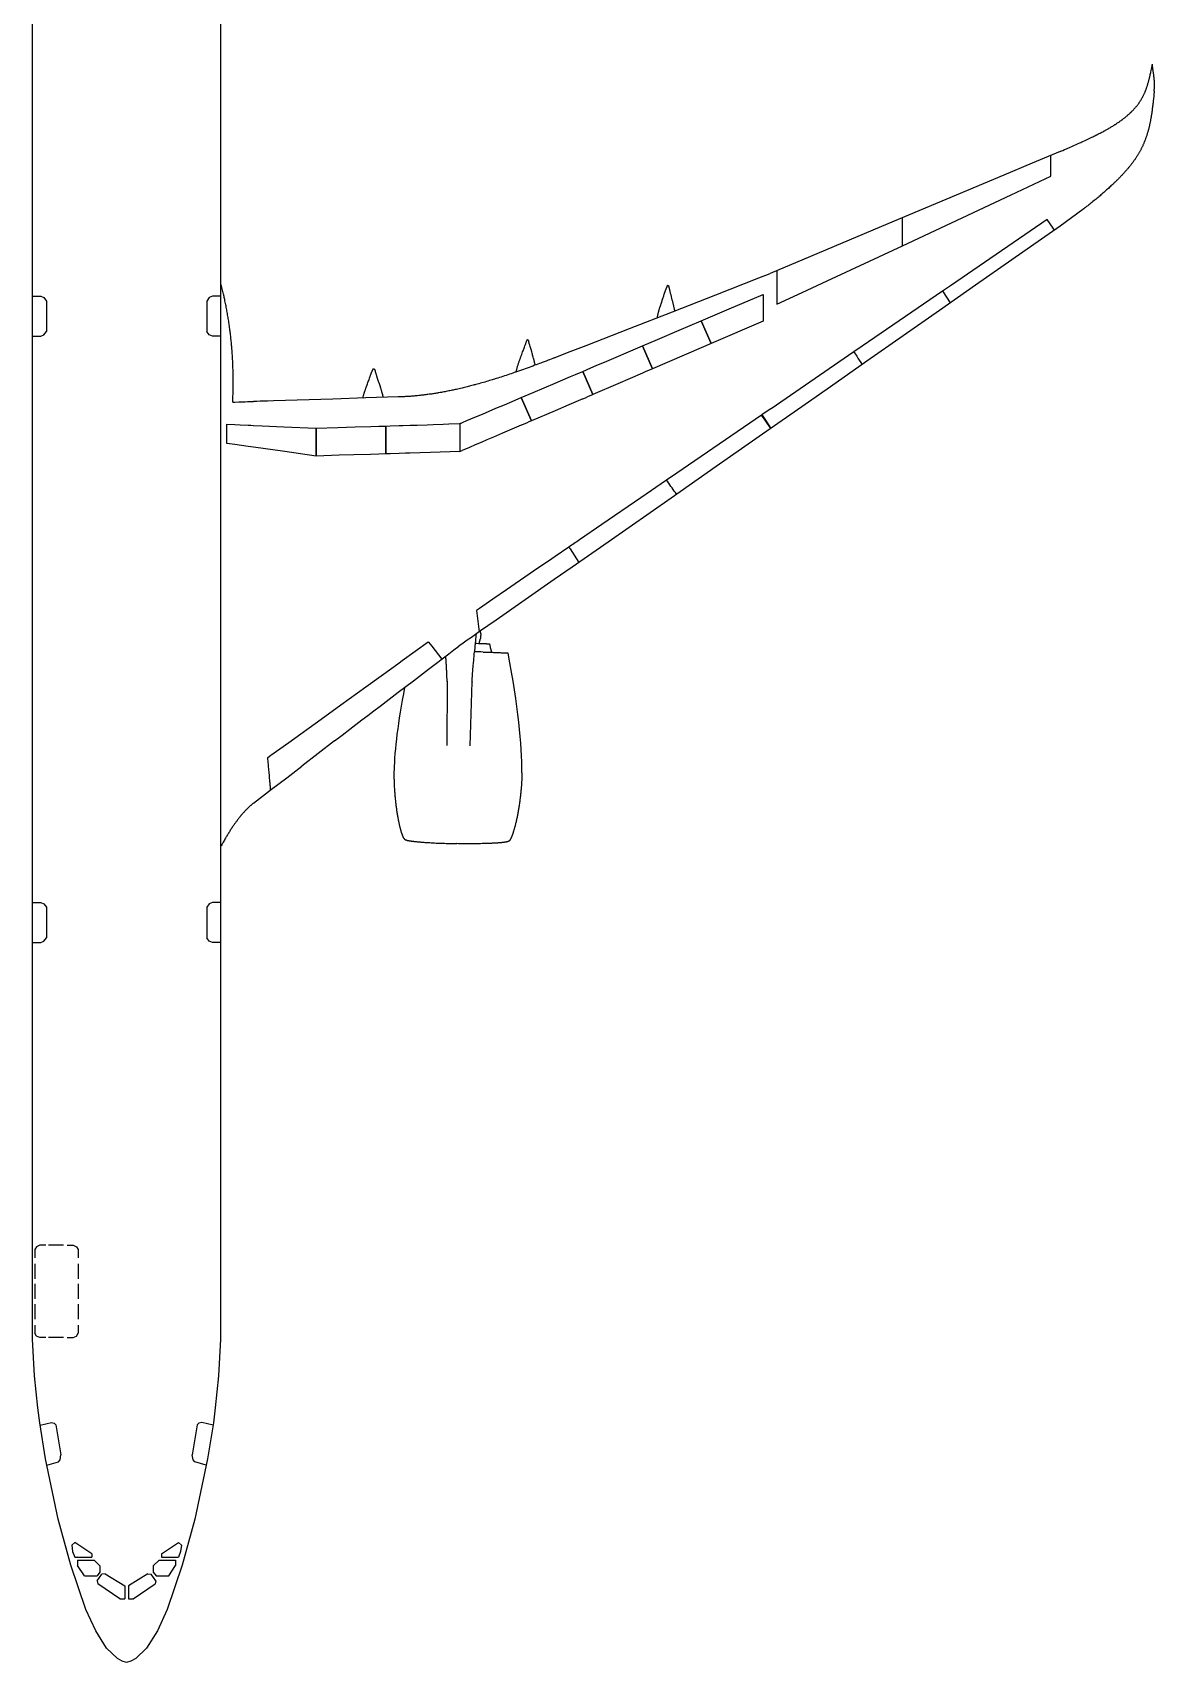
# Model space of a CAD drawing. Header units: millimetres. Extents: x 0 to 164410, y 0 to 99872.
# Drawn here: x 129075 to 164410, y 0 to 51309 of the extents above; entities that cross this region are included whole.
import ezdxf

# ---------------------------------------------------------------- set-up
doc = ezdxf.new("R2010")
doc.units = ezdxf.units.MM
for name, color, linetype in [('1_TopView', 1, 'Continuous'), ('2_PassDoors', 1, 'Continuous'), ('3_OutlineFront', 1, 'Continuous'), ('5_OutlineRear', 1, 'Continuous')]:
    doc.layers.add(name, color=color, linetype=linetype)

msp = doc.modelspace()

# ---------------------------------------------------------------- linework, layer by layer
at = {"layer": '1_TopView', "color": 7, "ltscale": 0.03937}
for p, q in [((161028, 45421), (157986, 43338)), ((157739, 43169), (155208, 41437)), ((157986, 43338), (157739, 43169)), ((152090, 43069), (152090, 42225)), ((150135, 42236), (150444, 41517)), ((150444, 41517), (150135, 42236)), ((152090, 42225), (150444, 41517)), ((148290, 41449), (148601, 40725)), ((148601, 40725), (148290, 41449)), ((150135, 41384), (148601, 40725)), ((150444, 41517), (150135, 41384)), ((154941, 41254), (152333, 39469)), ((155208, 41437), (154941, 41254)), ((139832, 40716), (139802, 40716)), ((146407, 40645), (146721, 39916)), ((146721, 39916), (146407, 40645)), ((144469, 39821), (144785, 39086)), ((144785, 39085), (144469, 39821)), ((145532, 39406), (144785, 39085)), ((152037, 39266), (149364, 37436)), ((152311, 39454), (152046, 39273)), ((138011, 38856), (138011, 37979)), ((138011, 37979), (138011, 38856)), ((140196, 38923), (140196, 38046)), ((140196, 38046), (140196, 38923)), ((149364, 37436), (149046, 37218)), ((145966, 35111), (145532, 34813)), ((143148, 33182), (143056, 33119)), ((142129, 30881), (142122, 28869)), ((142855, 28856), (142918, 30867)), ((136481, 28486), (136579, 28557)), ((136483, 28460), (136481, 28486))]:
    msp.add_line(p, q, dxfattribs=at)
at = {"layer": '1_TopView', "color": 7, "ltscale": 0.001482}
msp.add_line((161260, 45095), (161260, 45094), dxfattribs=at)
at = {"layer": '1_TopView', "color": 7, "ltscale": 0.000521596}
msp.add_line((161260, 45094), (161261, 45094), dxfattribs=at)
at = {"layer": '1_TopView', "color": 0, "linetype": 'Continuous'}
for p, q in [((129075, 26414), (129075, 43476)), ((134996, 43476), (134996, 26414)), ((129201, 13084), (129148, 12997)), ((129148, 12997), (129148, 12741)), ((129303, 13134), (129201, 13084)), ((129487, 13134), (129303, 13134)), ((130049, 13134), (129579, 13134)), ((130169, 13134), (130353, 13134)), ((130353, 13134), (130454, 13084)), ((130454, 13084), (130507, 12997)), ((130507, 12997), (130507, 12741)), ((129148, 12549), (129148, 12078)), ((130508, 12549), (130508, 12078)), ((129148, 11914), (129148, 11444)), ((130508, 11914), (130508, 11444)), ((129148, 11280), (129148, 10809)), ((130508, 11280), (130508, 10809)), ((129148, 10618), (129148, 10361)), ((129201, 10275), (129148, 10361)), ((129303, 10225), (129201, 10275)), ((130356, 10225), (130454, 10275)), ((130454, 10275), (130507, 10361)), ((130507, 10618), (130507, 10361)), ((129487, 10225), (129303, 10225)), ((130049, 10225), (129579, 10225)), ((130169, 10225), (130356, 10225)), ((130405, 3778), (130306, 3691)), ((130306, 3691), (130333, 3492)), ((130941, 3419), (130405, 3778)), ((133130, 3419), (133666, 3778)), ((133666, 3778), (133765, 3691)), ((133765, 3691), (133737, 3492)), ((130333, 3492), (130405, 3318)), ((130405, 3318), (130941, 3318)), ((130494, 3214), (131013, 3214)), ((130494, 3214), (130494, 3055)), ((130941, 3419), (130941, 3318)), ((131194, 3040), (131013, 3214)), ((133057, 3214), (132876, 3040)), ((133057, 3214), (133576, 3214)), ((133130, 3419), (133130, 3318)), ((133130, 3318), (133666, 3318)), ((133576, 3214), (133576, 3055)), ((133737, 3492), (133666, 3318)), ((130705, 2721), (130494, 3055)), ((130705, 2721), (131105, 2721)), ((131194, 2838), (131105, 2721)), ((131109, 2572), (131260, 2781)), ((131109, 2572), (131133, 2475)), ((131194, 3040), (131194, 2838)), ((131361, 2792), (131260, 2781)), ((131361, 2792), (131978, 2414)), ((132710, 2792), (132093, 2414)), ((132710, 2792), (132810, 2781)), ((132961, 2572), (132810, 2781)), ((132876, 3040), (132876, 2838)), ((132876, 2838), (132966, 2721)), ((132961, 2572), (132938, 2475)), ((132966, 2721), (133366, 2721)), ((133366, 2721), (133576, 3055)), ((131825, 2001), (131133, 2475)), ((131978, 2414), (131978, 2001)), ((132093, 2414), (132093, 2001)), ((132245, 2001), (132938, 2475)), ((131825, 2001), (131978, 2001)), ((132093, 2001), (132245, 2001))]:
    msp.add_line(p, q, dxfattribs=at)
at = {"layer": '1_TopView', "color": 7, "ltscale": 0.004981}
msp.add_line((149088, 43355), (149083, 43355), dxfattribs=at)
at = {"layer": '1_TopView', "color": 7, "ltscale": 8.59709e-06}
msp.add_line((149088, 43355), (149088, 43355), dxfattribs=at)
at = {"layer": '1_TopView', "color": 7, "ltscale": 0.003161}
msp.add_line((148750, 42335), (148751, 42338), dxfattribs=at)
at = {"layer": '1_TopView', "color": 7, "ltscale": 0.001559}
msp.add_line((144671, 41646), (144669, 41646), dxfattribs=at)
at = {"layer": '1_TopView', "color": 7, "ltscale": 0.000187093}
msp.add_line((144669, 41646), (144669, 41646), dxfattribs=at)
at = {"layer": '1_TopView', "color": 7, "ltscale": 0.001299}
msp.add_line((144688, 41621), (144687, 41622), dxfattribs=at)
at = {"layer": '1_TopView', "color": 7, "ltscale": 0.000937619}
msp.add_line((144690, 41614), (144688, 41621), dxfattribs=at)
at = {"layer": '1_TopView', "color": 7, "ltscale": 0.001964}
msp.add_line((144304, 40624), (144305, 40626), dxfattribs=at)
at = {"layer": '1_TopView', "color": 7, "ltscale": 3.54467e-05}
msp.add_line((144304, 40626), (144304, 40626), dxfattribs=at)
at = {"layer": '1_TopView', "color": 7, "ltscale": 0.001268}
msp.add_line((144909, 40842), (144909, 40843), dxfattribs=at)
at = {"layer": '1_TopView', "color": 7, "ltscale": 3.17045e-05}
msp.add_line((140116, 39826), (140116, 39826), dxfattribs=at)
at = {"layer": '1_TopView', "color": 7, "ltscale": 0.002411}
msp.add_line((140116, 39826), (140116, 39823), dxfattribs=at)
at = {"layer": '1_TopView', "color": 7, "ltscale": 0.002184}
msp.add_line((142531, 39000), (142531, 38998), dxfattribs=at)
at = {"layer": '1_TopView', "color": 7, "ltscale": 0.010415}
msp.add_line((152320, 39460), (152311, 39454), dxfattribs=at)
at = {"layer": '1_TopView', "color": 7, "ltscale": 0.015487}
msp.add_line((152333, 39469), (152320, 39460), dxfattribs=at)
at = {"layer": '1_TopView', "color": 7, "ltscale": 1.92237e-05}
msp.add_line((152320, 39460), (152320, 39460), dxfattribs=at)
at = {"layer": '1_TopView', "color": 7, "ltscale": 7.68947e-06}
msp.add_line((145532, 34813), (145532, 34813), dxfattribs=at)
at = {"layer": '1_TopView', "color": 7, "ltscale": 0.009976}
msp.add_line((143056, 33119), (143144, 32442), dxfattribs=at)
at = {"layer": '1_TopView', "color": 7, "ltscale": 0.013345}
msp.add_line((141539, 32126), (141547, 32115), dxfattribs=at)
at = {"layer": '1_TopView', "color": 7, "ltscale": 3.84473e-06}
msp.add_line((140626, 31470), (140626, 31470), dxfattribs=at)
at = {"layer": '1_TopView', "color": 7, "ltscale": 1.92237e-06}
msp.add_line((136509, 28194), (136509, 28194), dxfattribs=at)
at = {"layer": '1_TopView', "color": 7, "ltscale": 4.08701e-05}
msp.add_line((136573, 27458), (136573, 27458), dxfattribs=at)
at = {"layer": '1_TopView', "color": 7, "ltscale": 0.03937}
for points in [[(161640, 47651), (161752, 47701), (161808, 47726), (161850, 47744), (161893, 47763), (161949, 47789), (162006, 47814), (162063, 47840), (162093, 47854), (162123, 47868), (162152, 47881), (162180, 47894), (162224, 47914), (162268, 47934), (162312, 47955), (162355, 47976), (162377, 47986), (162399, 47997), (162421, 48007), (162443, 48017), (162471, 48031), (162500, 48045), (162529, 48060), (162565, 48077), (162583, 48086), (162601, 48095), (162625, 48107), (162648, 48119), (162672, 48131), (162700, 48146), (162728, 48161), (162757, 48175), (162784, 48190), (162812, 48205), (162827, 48213), (162842, 48221), (162857, 48229), (162871, 48237), (162891, 48248), (162910, 48259), (162930, 48270), (162954, 48284), (162978, 48297), (163002, 48311), (163026, 48325), (163049, 48339), (163073, 48353), (163096, 48368), (163119, 48382), (163142, 48396), (163154, 48403), (163165, 48411), (163181, 48420), (163196, 48430), (163211, 48440), (163230, 48453), (163249, 48465), (163268, 48478), (163287, 48491), (163306, 48504), (163325, 48517), (163343, 48530), (163362, 48544), (163372, 48551), (163381, 48558), (163390, 48565), (163400, 48571), (163413, 48582), (163427, 48592), (163441, 48603), (163455, 48613), (163471, 48626), (163486, 48638), (163502, 48651), (163517, 48663), (163532, 48676), (163548, 48689), (163563, 48702), (163577, 48715), (163592, 48728), (163607, 48741), (163621, 48754), (163636, 48767), (163650, 48780), (163664, 48794), (163671, 48800), (163678, 48807), (163684, 48814), (163691, 48820), (163703, 48832), (163715, 48845), (163727, 48857), (163739, 48869), (163750, 48881), (163762, 48894), (163773, 48906), (163784, 48919), (163795, 48931), (163807, 48944), (163818, 48958), (163829, 48971), (163841, 48985), (163851, 48998), (163862, 49012), (163873, 49026), (163883, 49040), (163894, 49054), (163904, 49067), (163914, 49081), (163924, 49096), (163934, 49110), (163944, 49124), (163953, 49138), (163962, 49152), (163972, 49167), (163981, 49181), (163989, 49196), (163998, 49211), (164007, 49225), (164015, 49240), (164024, 49255), (164032, 49270), (164040, 49284), (164048, 49299), (164055, 49314), (164062, 49328), (164070, 49343), (164077, 49357), (164083, 49372), (164090, 49386), (164097, 49401), (164103, 49416), (164109, 49428), (164114, 49441), (164120, 49454), (164125, 49467), (164128, 49475), (164132, 49484), (164139, 49501), (164145, 49518), (164152, 49536), (164158, 49553), (164164, 49571), (164171, 49589), (164177, 49607), (164183, 49624), (164188, 49642), (164194, 49660), (164197, 49671), (164200, 49681), (164203, 49691), (164207, 49702), (164213, 49723), (164218, 49744), (164224, 49765), (164230, 49786), (164235, 49807), (164241, 49829), (164247, 49851), (164252, 49874), (164258, 49896), (164261, 49911), (164264, 49926), (164268, 49941), (164271, 49957), (164275, 49973), (164279, 49989), (164286, 50022), (164292, 50049), (164298, 50077), (164307, 50120), (164314, 50155), (164325, 50208), (164336, 50262), (164341, 50289), (164347, 50316)], [(164354, 50223), (164354, 50230), (164353, 50237), (164353, 50244), (164353, 50251), (164353, 50257), (164352, 50264), (164352, 50271), (164352, 50277), (164352, 50283), (164353, 50294), (164353, 50304), (164353, 50318)], [(164361, 50154), (164359, 50168), (164359, 50175), (164358, 50182), (164357, 50192), (164356, 50202), (164355, 50213), (164354, 50223)], [(164376, 50056), (164372, 50079), (164369, 50098), (164366, 50117), (164365, 50126), (164364, 50135), (164362, 50144), (164361, 50154)], [(164407, 49794), (164407, 49801), (164406, 49808), (164406, 49814), (164406, 49821), (164405, 49834), (164404, 49848), (164403, 49862), (164401, 49876), (164400, 49891), (164398, 49905), (164396, 49920), (164394, 49935), (164392, 49950), (164391, 49960), (164389, 49970), (164386, 49990), (164383, 50010), (164381, 50025), (164376, 50056)], [(164402, 49465), (164403, 49483), (164405, 49515), (164406, 49529), (164407, 49542), (164407, 49555), (164408, 49567), (164409, 49580), (164409, 49592), (164409, 49605), (164409, 49618), (164410, 49632), (164410, 49647), (164410, 49662), (164409, 49677), (164409, 49692), (164409, 49711), (164408, 49730), (164408, 49742), (164408, 49753), (164408, 49768), (164407, 49778), (164407, 49787), (164407, 49794)], [(164402, 49464), (164398, 49417), (164396, 49393), (164393, 49356), (164389, 49320), (164386, 49283), (164382, 49246), (164378, 49209), (164374, 49173), (164370, 49136), (164366, 49099), (164362, 49062), (164357, 49025), (164353, 48988), (164348, 48952), (164343, 48915), (164338, 48879), (164334, 48845), (164329, 48811), (164324, 48777), (164319, 48744), (164316, 48727), (164314, 48710), (164311, 48694), (164308, 48677), (164303, 48648), (164298, 48619), (164296, 48604), (164293, 48589), (164290, 48575), (164288, 48560), (164284, 48541), (164281, 48522), (164277, 48503), (164273, 48482), (164268, 48461), (164264, 48439), (164259, 48418), (164255, 48398), (164250, 48377), (164245, 48356), (164240, 48336), (164236, 48315), (164230, 48294), (164225, 48274), (164220, 48253), (164215, 48233), (164209, 48213), (164204, 48193), (164198, 48173), (164192, 48153), (164186, 48132), (164180, 48112), (164173, 48092), (164167, 48072), (164160, 48052), (164154, 48032), (164147, 48012), (164140, 47992), (164133, 47973), (164126, 47953), (164119, 47934), (164111, 47914), (164104, 47895), (164096, 47876), (164088, 47857), (164081, 47838), (164073, 47820), (164065, 47801), (164057, 47783), (164048, 47764), (164040, 47746), (164031, 47728), (164023, 47709), (164014, 47691), (164005, 47673), (163996, 47655), (163987, 47637), (163977, 47620), (163968, 47602), (163959, 47584), (163949, 47567), (163939, 47549), (163929, 47531), (163919, 47514), (163909, 47497), (163898, 47479), (163888, 47462), (163877, 47445), (163867, 47428), (163856, 47410), (163845, 47393), (163834, 47376), (163822, 47359), (163811, 47342), (163800, 47325), (163788, 47308), (163776, 47292), (163764, 47275), (163752, 47258), (163740, 47241), (163728, 47224), (163715, 47208), (163703, 47191), (163690, 47174), (163677, 47158), (163664, 47141), (163651, 47125), (163638, 47108), (163625, 47091), (163611, 47075), (163598, 47058), (163584, 47042), (163570, 47025), (163556, 47009), (163542, 46992), (163527, 46975), (163513, 46958), (163498, 46942), (163483, 46925), (163466, 46907), (163450, 46888), (163433, 46870), (163416, 46851), (163399, 46833), (163381, 46814), (163364, 46796), (163346, 46778), (163329, 46759), (163311, 46741), (163293, 46722), (163274, 46704), (163256, 46685), (163237, 46667), (163218, 46648), (163200, 46630), (163183, 46613), (163166, 46597), (163148, 46580), (163135, 46568), (163122, 46555), (163109, 46543), (163096, 46530), (163082, 46518), (163069, 46505), (163042, 46480), (163015, 46455), (162987, 46430), (162959, 46404), (162931, 46379), (162903, 46354), (162874, 46328), (162845, 46303), (162816, 46277), (162787, 46251), (162757, 46226), (162727, 46200), (162696, 46174), (162666, 46148), (162635, 46122), (162603, 46096), (162572, 46070), (162540, 46044), (162508, 46018), (162475, 45991), (162443, 45965), (162409, 45938), (162376, 45912), (162342, 45885), (162309, 45858), (162274, 45831), (162240, 45804), (162211, 45782), (162183, 45761), (162155, 45739), (161441, 45220)], [(161441, 47567), (160554, 47194), (159668, 46821), (157841, 46053), (156016, 45285), (153582, 44261), (152310, 43726)], [(161143, 46787), (161143, 47353), (161143, 47438)], [(161441, 47567), (161467, 47578), (161520, 47600), (161580, 47625), (161640, 47651)], [(156471, 44601), (159901, 46206), (161143, 46787)], [(161441, 45220), (159919, 44155), (158777, 43356), (157636, 42557), (156493, 41759), (155350, 40960), (154208, 40162), (153065, 39364), (152303, 38832)], [(156471, 44601), (156471, 45228), (156471, 45327), (156471, 45419), (156471, 45471)], [(161261, 45094), (161257, 45099), (161254, 45104), (161245, 45116), (161221, 45150), (161028, 45421)], [(152520, 42764), (153311, 43131), (154102, 43499), (156471, 44601)], [(145508, 41069), (146009, 41265), (146511, 41461), (147871, 41992), (149231, 42523), (150592, 43055), (151953, 43587), (152310, 43726)], [(152520, 43808), (152520, 43727), (152520, 43598), (152520, 43316), (152520, 42764)], [(135380, 39677), (135381, 39702), (135382, 39727), (135383, 39752), (135384, 39776), (135385, 39809), (135386, 39843), (135387, 39876), (135388, 39917), (135390, 39958), (135391, 40000), (135391, 40041), (135392, 40082), (135393, 40124), (135393, 40168), (135394, 40213), (135394, 40258), (135394, 40302), (135394, 40347), (135394, 40392), (135393, 40436), (135393, 40481), (135392, 40526), (135392, 40570), (135391, 40615), (135390, 40660), (135388, 40704), (135387, 40749), (135385, 40794), (135384, 40838), (135382, 40883), (135380, 40928), (135378, 40972), (135375, 41017), (135373, 41061), (135370, 41106), (135368, 41151), (135365, 41195), (135362, 41240), (135360, 41262), (135358, 41285), (135357, 41307), (135355, 41329), (135352, 41363), (135349, 41396), (135347, 41429), (135344, 41463), (135340, 41507), (135336, 41551), (135331, 41595), (135327, 41638), (135324, 41660), (135322, 41682), (135318, 41720), (135314, 41757), (135309, 41795), (135305, 41833), (135300, 41870), (135296, 41908), (135291, 41945), (135286, 41985), (135280, 42025), (135275, 42065), (135269, 42105), (135263, 42145), (135257, 42185), (135251, 42225), (135245, 42265), (135239, 42305), (135232, 42345), (135225, 42385), (135219, 42425), (135212, 42465), (135205, 42505), (135198, 42545), (135190, 42584), (135183, 42624), (135175, 42664), (135168, 42704), (135160, 42743), (135152, 42783), (135144, 42823), (135135, 42862), (135127, 42902), (135120, 42934), (135113, 42967), (135106, 42999), (135099, 43031), (135094, 43053), (135089, 43074), (135079, 43117), (135069, 43160), (135059, 43203), (135048, 43246), (135038, 43289), (135027, 43332), (135016, 43375)], [(148815, 42595), (148820, 42614), (148826, 42632), (148831, 42651), (148836, 42665), (148840, 42679), (148849, 42707), (148858, 42734), (148864, 42752), (148869, 42769), (148881, 42803), (148891, 42832), (148900, 42861), (148910, 42888), (148928, 42941), (148956, 43022), (148973, 43070), (149042, 43274)], [(149063, 43334), (149061, 43329), (149059, 43323), (149055, 43313), (149052, 43306), (149049, 43299), (149047, 43293), (149045, 43287), (149043, 43281), (149042, 43278), (149042, 43275), (149042, 43274)], [(149063, 43334), (149064, 43336), (149066, 43338), (149066, 43340), (149067, 43341), (149068, 43343), (149069, 43344), (149070, 43346), (149072, 43348), (149073, 43349), (149074, 43350), (149074, 43351), (149076, 43352), (149076, 43352), (149077, 43353), (149078, 43353), (149079, 43354), (149081, 43354), (149082, 43355), (149082, 43355)], [(149095, 43351), (149094, 43352), (149093, 43353), (149092, 43354), (149091, 43354), (149090, 43354)], [(149095, 43351), (149096, 43350), (149097, 43349), (149097, 43349), (149098, 43348), (149099, 43347), (149099, 43346), (149100, 43344), (149101, 43342), (149102, 43340), (149103, 43338), (149104, 43335), (149105, 43333), (149106, 43329), (149108, 43324), (149110, 43317), (149112, 43309), (149114, 43302), (149116, 43296), (149117, 43288), (149119, 43281), (149120, 43275), (149121, 43271)], [(149121, 43271), (149126, 43248), (149132, 43225), (149138, 43202), (149143, 43179), (149149, 43155), (149161, 43109), (149173, 43062), (149190, 42993), (149202, 42947), (149214, 42900), (149226, 42854), (149231, 42831), (149237, 42807), (149243, 42784), (149249, 42761), (149254, 42738), (149260, 42714), (149265, 42691), (149270, 42668), (149276, 42644), (149281, 42621), (149286, 42598), (149291, 42574), (149296, 42548)], [(157739, 43169), (157743, 43162), (157748, 43155), (157981, 42799)], [(148751, 42338), (148754, 42355), (148757, 42371), (148761, 42387), (148764, 42403), (148768, 42419), (148771, 42433), (148774, 42446), (148777, 42459), (148780, 42469), (148782, 42479), (148787, 42497), (148792, 42514), (148796, 42532), (148801, 42549), (148804, 42561), (148808, 42572), (148815, 42595)], [(150135, 42236), (151015, 42611), (152090, 43069)], [(148290, 41449), (148754, 41647), (149445, 41942), (150135, 42236)], [(144304, 40626), (144308, 40639), (144311, 40653), (144314, 40666), (144317, 40676), (144319, 40686), (144325, 40706), (144330, 40726), (144336, 40746), (144341, 40766), (144347, 40785), (144353, 40805), (144359, 40825), (144365, 40845), (144371, 40864), (144378, 40884), (144384, 40904), (144391, 40923), (144397, 40943), (144404, 40963), (144411, 40982), (144417, 41002), (144424, 41021), (144431, 41041), (144438, 41060), (144445, 41080), (144452, 41099), (144459, 41119), (144466, 41138), (144481, 41177), (144495, 41216), (144510, 41255), (144524, 41293), (144554, 41371), (144568, 41410), (144583, 41449), (144597, 41488), (144612, 41526), (144626, 41565)], [(144626, 41565), (144628, 41570), (144629, 41572), (144631, 41578), (144634, 41585), (144637, 41594), (144639, 41600), (144642, 41607), (144645, 41613), (144647, 41619), (144648, 41621), (144650, 41625), (144651, 41627), (144652, 41630), (144653, 41632), (144654, 41634), (144655, 41635)], [(144655, 41635), (144657, 41637), (144657, 41638), (144658, 41639), (144659, 41640), (144660, 41641), (144661, 41642), (144662, 41643), (144663, 41644)], [(144663, 41644), (144665, 41644), (144666, 41645), (144667, 41646), (144669, 41646)], [(144671, 41646), (144671, 41646), (144672, 41646), (144673, 41646), (144673, 41645), (144674, 41645)], [(144687, 41622), (144686, 41626), (144685, 41628), (144685, 41630), (144684, 41632), (144683, 41634), (144682, 41635), (144682, 41636), (144681, 41637), (144680, 41639), (144679, 41640), (144678, 41642), (144677, 41643), (144676, 41643), (144675, 41644), (144674, 41645)], [(144690, 41614), (144693, 41604), (144695, 41598), (144697, 41590), (144699, 41586), (144700, 41580), (144702, 41574), (144704, 41568), (144705, 41564), (144705, 41562)], [(144909, 40843), (144906, 40857), (144902, 40870), (144896, 40896), (144889, 40922), (144882, 40949), (144876, 40972), (144870, 40995), (144863, 41018), (144859, 41036), (144854, 41053), (144844, 41087), (144835, 41121), (144826, 41151), (144817, 41181), (144806, 41219), (144795, 41257), (144774, 41329), (144755, 41392), (144746, 41424), (144732, 41472), (144718, 41517), (144705, 41562)], [(145508, 41069), (145458, 41050), (145407, 41030), (145360, 41012), (145313, 40994), (145249, 40970), (145186, 40946), (145122, 40922), (145083, 40907), (145044, 40892), (144991, 40873), (144939, 40853), (144888, 40834), (144830, 40812), (144772, 40791), (144714, 40770), (144657, 40749), (144595, 40727), (144533, 40705), (144472, 40683), (144441, 40672), (144410, 40661), (144380, 40650), (144349, 40640), (144298, 40622), (144247, 40604), (144197, 40587), (144146, 40570), (144096, 40553), (144046, 40536), (143993, 40518), (143940, 40501), (143887, 40483), (143834, 40466), (143782, 40449), (143729, 40433), (143677, 40416), (143650, 40408), (143624, 40400), (143585, 40388), (143546, 40376), (143506, 40364), (143467, 40352), (143419, 40338), (143371, 40323), (143323, 40309), (143275, 40296), (143227, 40282), (143179, 40268), (143131, 40255), (143083, 40242), (143035, 40229), (143011, 40222), (142987, 40216), (142949, 40206), (142911, 40196), (142873, 40186), (142835, 40176), (142797, 40166), (142758, 40156), (142719, 40147), (142679, 40137), (142640, 40128), (142601, 40118)], [(146407, 40645), (146659, 40752), (146826, 40824), (147161, 40967), (148140, 41385), (148290, 41449)], [(154941, 41254), (154943, 41252), (154948, 41244), (154953, 41236), (154958, 41229)], [(154958, 41229), (155032, 41118), (155069, 41063), (155206, 40859)], [(139478, 39804), (139482, 39822), (139487, 39840), (139492, 39858), (139496, 39875), (139501, 39893), (139506, 39910), (139511, 39928), (139517, 39946), (139522, 39963), (139527, 39980), (139533, 39998), (139539, 40015), (139544, 40033), (139550, 40050), (139556, 40067), (139562, 40085), (139568, 40102), (139574, 40119), (139580, 40136), (139586, 40153), (139592, 40171), (139598, 40188), (139611, 40222), (139623, 40256), (139636, 40291), (139649, 40325), (139661, 40359), (139674, 40393), (139686, 40428), (139699, 40462), (139705, 40479), (139711, 40496), (139717, 40514), (139723, 40531), (139729, 40548), (139735, 40565), (139741, 40583), (139747, 40600), (139752, 40617), (139758, 40634)], [(139802, 40716), (139800, 40716), (139798, 40716), (139797, 40715), (139796, 40715), (139795, 40714), (139794, 40713), (139793, 40713), (139793, 40712), (139791, 40711), (139790, 40709), (139789, 40708), (139788, 40706), (139787, 40704), (139786, 40703), (139785, 40701), (139784, 40699), (139783, 40697), (139781, 40694), (139779, 40690), (139778, 40686), (139775, 40679), (139772, 40672), (139769, 40665), (139766, 40658), (139764, 40651), (139761, 40643), (139760, 40640), (139758, 40634)], [(139841, 40711), (139840, 40712), (139838, 40713), (139838, 40714), (139837, 40714), (139836, 40715), (139835, 40715), (139834, 40716), (139833, 40716), (139832, 40716)], [(139841, 40711), (139842, 40710), (139843, 40709), (139844, 40707), (139845, 40706), (139846, 40704), (139846, 40703), (139847, 40701), (139848, 40699), (139850, 40695), (139852, 40691), (139854, 40686), (139856, 40681), (139859, 40674), (139861, 40669), (139862, 40664), (139864, 40659), (139865, 40655), (139866, 40651), (139867, 40648), (139868, 40644), (139869, 40639), (139870, 40635), (139870, 40634)], [(139870, 40634), (139874, 40617), (139879, 40600), (139885, 40583), (139890, 40565), (139895, 40548), (139901, 40530), (139906, 40512), (139912, 40495), (139917, 40478), (139922, 40462), (139932, 40430), (139943, 40398), (139953, 40365), (139964, 40332), (139986, 40265), (139997, 40232), (140008, 40198), (140019, 40165), (140024, 40148), (140030, 40131), (140035, 40114), (140040, 40098), (140045, 40082), (140050, 40066), (140055, 40050), (140060, 40034), (140064, 40018), (140069, 40002), (140074, 39986), (140078, 39970), (140083, 39954), (140087, 39938), (140091, 39922), (140096, 39906), (140100, 39889), (140104, 39873), (140108, 39857), (140112, 39841), (140116, 39826)], [(145532, 40273), (145707, 40347), (146018, 40480), (146174, 40546), (146407, 40645)], [(148290, 40591), (147506, 40254), (146721, 39916)], [(142601, 40118), (142557, 40108), (142514, 40098), (142470, 40088), (142426, 40078), (142404, 40073), (142382, 40068), (142353, 40062), (142324, 40056), (142295, 40050), (142257, 40042), (142219, 40034), (142181, 40026), (142143, 40018), (142105, 40011), (142067, 40004), (142029, 39997), (141991, 39990), (141951, 39982), (141911, 39975), (141871, 39968), (141851, 39965), (141831, 39962), (141799, 39956), (141767, 39951), (141736, 39946), (141704, 39941), (141672, 39936), (141636, 39931), (141601, 39926), (141565, 39921), (141529, 39916), (141494, 39911), (141458, 39907), (141422, 39902), (141387, 39898), (141351, 39894), (141316, 39890), (141278, 39886), (141241, 39882), (141203, 39878), (141165, 39874), (141127, 39871), (141090, 39867), (141052, 39864), (141014, 39861), (140977, 39858), (140939, 39856), (140901, 39853), (140862, 39851), (140823, 39848), (140784, 39846), (140745, 39844), (140705, 39842), (140666, 39841), (140626, 39839), (140587, 39838)], [(144469, 39821), (144838, 39978), (145532, 40273)], [(135380, 39677), (135444, 39679), (135574, 39683), (135768, 39689), (135845, 39691), (135883, 39693), (135941, 39694), (135970, 39695), (135999, 39696), (136028, 39697)], [(140587, 39838), (139568, 39806), (138533, 39774), (136663, 39717), (136474, 39711), (136380, 39708), (136239, 39703), (136133, 39700), (136028, 39697)], [(140114, 39823), (140115, 39824), (140115, 39824), (140115, 39824), (140116, 39825), (140116, 39825), (140116, 39826)], [(142619, 39037), (142749, 39092), (142880, 39147), (143060, 39223), (143241, 39300), (143457, 39391), (143669, 39482), (143801, 39537), (143934, 39594), (144111, 39669), (144469, 39821)], [(146407, 39781), (145970, 39593), (145532, 39406)], [(140626, 38936), (140741, 38940), (140970, 38947), (141188, 38955), (141504, 38965), (141695, 38971), (142010, 38982), (142183, 38988), (142531, 39000)], [(142531, 39000), (142532, 38782), (142533, 38439), (142533, 38121)], [(152328, 38849), (152149, 39105), (152037, 39266)], [(152046, 39273), (152048, 39270), (152050, 39267)], [(152050, 39267), (152156, 39108), (152328, 38850)], [(135191, 38372), (135192, 38736), (135192, 38979)], [(135192, 38979), (135444, 38968), (135612, 38961), (135864, 38950), (135947, 38947), (136031, 38943)], [(136031, 38943), (136311, 38931), (136987, 38901), (138011, 38856)], [(138011, 38856), (138694, 38877), (139232, 38893), (139729, 38908), (139978, 38916), (140196, 38923)], [(140196, 38923), (140339, 38927), (140626, 38936)], [(144469, 38950), (143881, 38698), (143591, 38573), (143386, 38485), (143203, 38407), (143020, 38329), (142838, 38251), (142608, 38153)], [(152303, 38832), (150601, 37645), (149184, 36656), (147200, 35272), (146067, 34482), (145501, 34087)], [(136031, 38255), (135864, 38278), (135444, 38337), (135191, 38372)], [(138011, 37979), (137022, 38117), (136031, 38255)], [(140196, 38046), (139984, 38039), (139721, 38031), (139196, 38015), (138730, 38001), (138011, 37979)], [(140626, 38059), (140339, 38050), (140196, 38046)], [(142533, 38121), (141606, 38091), (140954, 38070), (140817, 38065), (140626, 38059)], [(149046, 37218), (148231, 36660), (147008, 35823), (146299, 35338)], [(149046, 37218), (149049, 37214), (149057, 37203), (149065, 37192), (149068, 37187), (149077, 37174)], [(145966, 35111), (145973, 35100), (145981, 35090), (145991, 35075), (146002, 35058), (146283, 34632)], [(145532, 34813), (145427, 34742), (144856, 34351), (144004, 33768), (143574, 33473), (143148, 33182)], [(145501, 34087), (143677, 32813), (143156, 32450), (142895, 32268), (142765, 32177), (142635, 32086), (142505, 31995)], [(143044, 32372), (143041, 32341), (143034, 32278), (143028, 32215), (143021, 32154), (143015, 32094), (143013, 32074)], [(143190, 32358), (143189, 32348), (143189, 32338), (143189, 32329), (143188, 32321), (143188, 32313), (143187, 32304), (143187, 32297), (143186, 32290), (143185, 32283), (143184, 32277), (143184, 32271), (143183, 32264), (143182, 32259), (143181, 32253), (143180, 32248), (143179, 32243), (143178, 32238), (143177, 32234), (143175, 32229), (143174, 32225), (143173, 32221), (143172, 32216), (143171, 32212), (143169, 32208), (143167, 32200), (143164, 32192), (143161, 32184), (143159, 32176), (143157, 32172), (143156, 32167), (143154, 32163), (143153, 32158), (143152, 32153), (143150, 32148), (143149, 32142), (143148, 32137), (143146, 32131), (143145, 32125), (143144, 32118), (143143, 32112), (143142, 32104), (143140, 32097), (143139, 32089), (143138, 32081)], [(143170, 32460), (143173, 32451), (143175, 32443), (143177, 32436), (143179, 32428), (143181, 32422), (143182, 32416), (143184, 32410), (143185, 32405), (143186, 32400), (143187, 32395), (143188, 32391), (143188, 32386), (143189, 32383), (143189, 32379), (143189, 32375), (143189, 32372), (143190, 32368), (143190, 32365), (143190, 32361), (143190, 32358)], [(140592, 30542), (141070, 30906), (141548, 31269), (142186, 31753), (142345, 31874), (142505, 31995)], [(140626, 31470), (140720, 31537), (141539, 32126)], [(141547, 32115), (141645, 31991), (141965, 31585)], [(142918, 30876), (142923, 30990), (142925, 31010), (142926, 31030), (142927, 31045), (142928, 31061), (142930, 31091), (142932, 31121), (142934, 31141), (142936, 31161), (142938, 31188), (142942, 31241), (142954, 31374), (142961, 31459), (142969, 31555), (142974, 31609), (142979, 31664), (142983, 31717), (142987, 31770), (142989, 31793), (142991, 31816)], [(142983, 31817), (142986, 31817), (142988, 31817), (142990, 31817), (142991, 31816), (142991, 31816), (142991, 31816), (142991, 31816), (142991, 31816), (142991, 31816)], [(143013, 32074), (143013, 32072), (143012, 32061), (143011, 32055), (143010, 32042), (143008, 32019), (143006, 31996), (143004, 31972), (143000, 31922), (142996, 31869), (142991, 31816)], [(143267, 31808), (143195, 31810), (143122, 31812), (143048, 31814), (142991, 31815)], [(143014, 32085), (143069, 32083), (143122, 32082), (143173, 32080), (143221, 32078), (143244, 32077), (143266, 32076), (143294, 32075), (143320, 32074), (143344, 32073)], [(143344, 32073), (143350, 32072), (143364, 32072), (143373, 32071), (143377, 32071), (143384, 32071), (143390, 32070), (143397, 32070), (143403, 32069), (143407, 32069), (143414, 32068), (143419, 32067), (143422, 32067), (143426, 32066), (143430, 32066), (143433, 32066), (143435, 32066), (143438, 32066), (143441, 32066), (143444, 32066), (143449, 32066), (143451, 32066), (143452, 32066), (143454, 32066), (143456, 32066), (143457, 32066), (143458, 32066), (143459, 32066), (143460, 32065), (143461, 32065), (143463, 32064), (143463, 32064), (143464, 32063), (143464, 32063), (143465, 32063), (143465, 32062), (143466, 32062), (143466, 32061), (143466, 32060), (143467, 32059), (143468, 32058), (143468, 32057), (143468, 32056), (143469, 32054), (143469, 32053), (143470, 32051), (143470, 32049), (143470, 32047), (143471, 32044), (143471, 32041), (143472, 32038), (143473, 32034), (143474, 32030), (143476, 32023), (143477, 32018), (143479, 32008), (143481, 31999), (143485, 31981), (143487, 31971), (143492, 31951), (143499, 31916), (143526, 31800)], [(136579, 28557), (137146, 28965), (138164, 29697), (138783, 30143), (139571, 30710), (140465, 31354), (140626, 31470)], [(142108, 31409), (142106, 31433), (142105, 31458), (142103, 31482), (142102, 31506), (142100, 31530), (142099, 31553), (142097, 31577), (142095, 31601), (142093, 31627), (142091, 31653), (142088, 31679)], [(142129, 30881), (142129, 30905), (142129, 30930), (142128, 30954), (142128, 30978), (142127, 31000), (142127, 31021), (142126, 31043), (142126, 31059), (142125, 31075), (142124, 31107), (142123, 31140), (142121, 31172), (142119, 31213), (142117, 31253), (142115, 31291), (142113, 31316), (142110, 31366), (142108, 31409)], [(143267, 31808), (143342, 31806), (143416, 31804), (143489, 31801), (143560, 31799), (143594, 31798), (143628, 31796), (143661, 31795), (143693, 31794), (143722, 31793), (143749, 31791), (143776, 31790), (143802, 31789), (143839, 31787), (143874, 31785), (143906, 31783), (143921, 31783), (143936, 31782), (143948, 31781), (143960, 31780), (143975, 31779), (143989, 31778), (144001, 31777)], [(144056, 31768), (144056, 31768), (144056, 31768), (144056, 31768), (144055, 31769), (144055, 31769), (144054, 31769), (144053, 31770), (144052, 31770), (144051, 31770), (144049, 31771), (144048, 31771), (144045, 31771), (144043, 31772), (144040, 31772), (144034, 31773), (144027, 31774), (144022, 31775), (144016, 31775), (144009, 31776), (144001, 31777)], [(142129, 30894), (142129, 30894), (142129, 30893), (142129, 30893), (142129, 30891), (142129, 30890), (142129, 30887), (142129, 30881), (142129, 30875)], [(142129, 30881), (142129, 30880), (142129, 30876), (142129, 30871)], [(142918, 30865), (142918, 30860), (142918, 30857), (142918, 30856), (142918, 30856), (142918, 30856), (142918, 30857), (142918, 30861), (142918, 30867), (142918, 30873), (142918, 30875), (142918, 30876)], [(142918, 30857), (142918, 30859), (142918, 30862), (142918, 30866), (142918, 30867)], [(138588, 29012), (138826, 29195), (139065, 29377), (139255, 29523), (139446, 29669), (139637, 29815), (139828, 29960), (140019, 30106), (140210, 30251), (140401, 30397), (140592, 30542)], [(138588, 29012), (138071, 28616), (137555, 28220)], [(136029, 27046), (136601, 27486), (137078, 27853), (137364, 28073), (137555, 28220)], [(136509, 28194), (136504, 28245), (136483, 28460)], [(136573, 27458), (136572, 27460), (136572, 27460), (136572, 27462), (136572, 27466), (136571, 27480), (136570, 27495), (136569, 27513), (136568, 27530), (136566, 27551), (136564, 27576), (136562, 27611), (136558, 27652), (136555, 27693), (136552, 27724), (136547, 27777), (136542, 27837), (136534, 27927), (136526, 28008), (136514, 28132), (136509, 28194)], [(140459, 28081), (140458, 28057), (140458, 28034), (140458, 28010), (140457, 27987), (140457, 27963), (140457, 27940), (140457, 27916), (140457, 27892), (140458, 27869), (140458, 27845), (140458, 27822), (140459, 27798), (140459, 27774), (140460, 27751), (140461, 27727), (140461, 27703), (140462, 27680), (140463, 27656), (140464, 27633), (140465, 27609), (140466, 27586), (140468, 27550), (140470, 27515), (140472, 27480), (140475, 27445), (140477, 27410), (140480, 27376), (140482, 27341), (140485, 27307), (140488, 27272), (140491, 27238), (140495, 27204), (140498, 27171), (140501, 27137), (140505, 27104), (140509, 27071), (140513, 27038), (140517, 27005), (140521, 26973), (140525, 26941), (140529, 26909), (140533, 26878), (140538, 26846), (140542, 26815), (140547, 26785), (140551, 26755), (140556, 26725), (140561, 26695), (140566, 26666), (140571, 26637), (140576, 26609), (140581, 26581), (140586, 26553), (140591, 26526), (140596, 26499), (140602, 26473), (140607, 26447), (140612, 26422), (140618, 26397), (140623, 26373), (140629, 26349), (140634, 26325), (140640, 26302), (140645, 26280), (140648, 26269), (140651, 26258), (140657, 26237), (140659, 26227), (140662, 26216), (140665, 26206), (140668, 26196), (140671, 26186), (140674, 26177), (140677, 26164), (140681, 26152), (140685, 26139), (140689, 26128), (140692, 26116), (140696, 26104), (140700, 26094), (140704, 26083), (140707, 26072), (140711, 26062), (140715, 26052), (140719, 26042), (140722, 26033), (140726, 26024), (140730, 26015), (140733, 26007), (140737, 25999), (140741, 25991), (140745, 25984), (140748, 25976), (140750, 25973), (140752, 25969), (140756, 25963), (140757, 25960), (140759, 25956), (140761, 25953), (140763, 25950), (140765, 25948), (140767, 25945), (140769, 25942), (140771, 25938), (140774, 25935), (140776, 25933), (140777, 25931), (140779, 25929), (140780, 25927), (140783, 25925), (140785, 25922), (140788, 25919), (140790, 25917), (140792, 25915), (140795, 25913), (140797, 25912), (140799, 25910), (140801, 25908), (140804, 25906), (140808, 25905), (140811, 25903), (140814, 25901), (140817, 25900), (140820, 25898), (140823, 25897), (140827, 25895), (140830, 25894), (140834, 25893), (140837, 25892), (140840, 25891), (140847, 25889), (140854, 25886), (140862, 25884), (140870, 25882), (140878, 25880), (140887, 25878), (140896, 25876), (140906, 25874), (140916, 25872), (140927, 25870), (140937, 25869), (140949, 25867), (140960, 25865), (140973, 25863), (140985, 25861), (140998, 25859), (141012, 25857), (141026, 25855), (141040, 25853), (141054, 25851), (141069, 25850), (141085, 25848), (141100, 25846), (141117, 25844), (141133, 25842), (141150, 25840), (141168, 25839), (141185, 25837), (141203, 25835), (141222, 25833), (141241, 25832), (141260, 25830), (141279, 25828), (141299, 25827), (141319, 25825), (141340, 25823), (141360, 25822), (141382, 25820), (141403, 25819), (141425, 25817), (141447, 25815), (141469, 25814), (141492, 25812), (141515, 25811), (141538, 25810), (141585, 25807), (141633, 25804), (141682, 25801), (141732, 25799), (141782, 25796), (141834, 25794), (141886, 25792), (141939, 25790), (141992, 25788), (142046, 25786), (142101, 25784), (142156, 25782), (142211, 25781), (142266, 25779), (142322, 25778), (142378, 25777), (142434, 25776)], [(144489, 28010), (144489, 27987), (144488, 27963), (144488, 27940), (144487, 27916), (144486, 27893), (144486, 27869), (144485, 27846), (144484, 27822), (144483, 27799), (144482, 27775), (144480, 27751), (144479, 27728), (144478, 27704), (144476, 27681), (144475, 27657), (144473, 27633), (144472, 27610), (144470, 27586), (144468, 27563), (144466, 27539), (144464, 27516), (144461, 27481), (144458, 27446), (144454, 27411), (144451, 27376), (144447, 27341), (144443, 27307), (144440, 27272), (144436, 27238), (144431, 27204), (144427, 27170), (144423, 27136), (144418, 27102), (144413, 27069), (144409, 27036), (144404, 27003), (144399, 26970), (144394, 26938), (144389, 26905), (144383, 26874), (144378, 26842), (144373, 26811), (144367, 26779), (144362, 26749), (144356, 26718), (144350, 26688), (144344, 26659), (144339, 26629), (144333, 26600), (144327, 26572), (144321, 26543), (144315, 26516), (144309, 26488), (144303, 26461), (144296, 26435), (144290, 26409), (144284, 26383), (144278, 26358), (144271, 26333), (144265, 26309), (144259, 26285), (144252, 26262), (144246, 26239), (144240, 26218), (144237, 26207), (144233, 26196), (144227, 26175), (144224, 26165), (144221, 26154), (144217, 26144), (144214, 26134), (144211, 26125), (144208, 26115), (144204, 26103), (144200, 26090), (144195, 26078), (144191, 26067), (144187, 26055), (144183, 26044), (144179, 26033), (144175, 26022), (144171, 26012), (144167, 26002), (144162, 25992), (144158, 25982), (144154, 25974), (144150, 25965), (144146, 25956), (144142, 25948), (144138, 25940), (144134, 25932), (144130, 25924), (144126, 25917), (144124, 25914), (144122, 25910), (144119, 25904), (144117, 25901), (144115, 25898), (144113, 25895), (144111, 25892), (144109, 25889), (144107, 25887), (144104, 25884), (144102, 25880), (144099, 25877), (144097, 25874), (144094, 25871), (144092, 25869), (144090, 25866), (144087, 25864), (144085, 25861), (144082, 25859), (144080, 25858), (144077, 25856), (144075, 25854), (144073, 25853), (144071, 25851), (144068, 25849), (144064, 25847), (144061, 25846), (144058, 25844), (144055, 25843), (144052, 25842), (144048, 25840), (144045, 25839), (144041, 25838), (144038, 25837), (144034, 25836), (144031, 25835), (144024, 25833), (144017, 25831), (144009, 25829), (144001, 25828), (143993, 25826), (143984, 25824), (143975, 25823), (143965, 25821), (143955, 25819), (143944, 25818), (143933, 25816), (143922, 25815), (143910, 25813), (143898, 25812), (143885, 25810), (143872, 25809), (143859, 25807), (143844, 25806), (143830, 25804), (143815, 25803), (143801, 25802), (143785, 25800), (143769, 25799), (143753, 25798), (143736, 25797), (143719, 25796), (143702, 25794), (143684, 25793), (143666, 25792), (143647, 25791), (143628, 25790), (143609, 25789), (143590, 25788), (143570, 25787), (143550, 25786), (143529, 25785), (143508, 25784), (143487, 25783), (143466, 25783), (143444, 25782), (143422, 25781), (143399, 25780), (143377, 25780), (143354, 25779), (143331, 25778), (143283, 25777), (143235, 25776), (143186, 25775), (143136, 25774), (143085, 25774), (143034, 25773), (142982, 25773), (142929, 25772), (142875, 25772), (142821, 25772), (142767, 25772), (142712, 25773), (142657, 25773), (142601, 25773), (142545, 25774), (142490, 25775), (142434, 25776)], [(136029, 27046), (136017, 27037), (136005, 27027), (135992, 27017), (135980, 27007), (135969, 26997), (135957, 26987), (135950, 26981), (135943, 26975), (135936, 26969), (135929, 26963), (135915, 26951), (135901, 26938), (135889, 26927), (135876, 26915), (135864, 26904), (135852, 26892), (135840, 26880), (135830, 26870), (135820, 26861), (135810, 26851), (135803, 26843), (135796, 26836), (135788, 26828), (135781, 26820), (135774, 26813), (135767, 26805), (135752, 26790), (135738, 26774), (135724, 26759), (135710, 26743), (135696, 26727), (135682, 26711), (135669, 26696), (135658, 26683), (135648, 26671), (135638, 26659), (135630, 26649), (135622, 26640), (135607, 26621), (135592, 26603), (135577, 26584), (135562, 26565), (135548, 26546), (135533, 26526), (135518, 26507), (135504, 26488), (135490, 26468), (135475, 26449), (135461, 26429), (135453, 26418), (135445, 26406), (135437, 26395), (135429, 26383), (135412, 26360), (135396, 26337), (135381, 26313), (135365, 26290), (135349, 26266), (135334, 26243), (135318, 26219), (135303, 26195), (135287, 26171), (135272, 26147), (135257, 26123), (135242, 26099), (135228, 26075), (135213, 26051), (135198, 26027), (135184, 26002), (135175, 25988), (135166, 25973), (135149, 25944), (135132, 25914), (135115, 25885), (135098, 25855), (135082, 25826), (135065, 25796), (135049, 25766), (135033, 25736), (135016, 25706)]]:
    msp.add_lwpolyline(points, dxfattribs=at)
at = {"layer": '1_TopView'}
msp.add_arc((164351, 50315), 4.06, 52.4463, 154.5948, dxfattribs=at)
at = {"layer": '1_TopView', "color": 7, "ltscale": 0.03937}
for centre, radius, start, end in [((164394, 49465), 7.93, 354.9036, 356.9234), ((149085, 43339), 15.8, 97.6372, 100.812), ((149086, 43339), 16.2, 97.7344, 100.8397), ((149086, 43341), 13.5, 70.5518, 78.4824), ((149086, 43341), 13.6, 70.5565, 78.4014), ((1583228, -3295602), 3631698, 113.267807, 113.273148), ((-347826, 1190889), 1252723, 293.236458, 293.252092), ((-77296, 561260), 566639, 292.82702, 292.83665), ((1163614, -2334871), 2583347, 113.227516, 113.235145), ((-75188, 549275), 555590, 293.07117, 293.07958), ((-359767, -319304), 621288, 34.968878, 35.01366), ((1819407, -2409497), 2962518, 124.385559, 124.393345), ((142991, 31816), 0.188, 321.5114, 352.8246), ((136567, 27459), 5.93, 350.4464, 355.5844)]:
    msp.add_arc(centre, radius, start, end, dxfattribs=at)
for centre, major_axis, ratio, start_param, end_param in [((37032, 291783), (106985, -265221), 0.037969, 0.090351, 0.183725), ((180274, 117441), (-39402, -90803), 0.063093, 6.009386, 6.130032)]:
    msp.add_ellipse(centre, major_axis=major_axis, ratio=ratio, start_param=start_param, end_param=end_param, dxfattribs=at)
at = {"layer": '2_PassDoors', "color": 0, "linetype": 'Continuous'}
for p, q in [((129075, 43010), (129331, 43010)), ((129331, 43010), (129430, 42965)), ((129430, 42965), (129508, 42858)), ((129508, 42858), (129508, 41900)), ((134641, 42965), (134562, 42858)), ((134562, 42858), (134562, 41900)), ((134740, 43010), (134641, 42965)), ((134996, 43010), (134740, 43010)), ((129075, 41748), (129331, 41748)), ((129331, 41748), (129430, 41793)), ((129430, 41793), (129508, 41900)), ((134641, 41793), (134562, 41900)), ((134740, 41748), (134641, 41793)), ((134996, 41748), (134740, 41748)), ((129075, 23925), (129331, 23925)), ((129331, 23925), (129430, 23879)), ((129430, 23879), (129508, 23772)), ((129508, 23772), (129508, 22815)), ((134641, 23879), (134562, 23772)), ((134562, 23772), (134562, 22815)), ((134740, 23925), (134641, 23879)), ((134996, 23925), (134740, 23925)), ((129075, 22663), (129331, 22663)), ((129331, 22663), (129430, 22708)), ((129430, 22708), (129508, 22815)), ((134641, 22708), (134562, 22815)), ((134740, 22663), (134641, 22708)), ((134996, 22663), (134740, 22663)), ((129312, 7470), (129666, 7554)), ((129666, 7554), (129758, 7533)), ((129758, 7533), (129809, 7480)), ((129809, 7480), (129968, 6530)), ((134262, 7480), (134103, 6530)), ((134313, 7533), (134262, 7480)), ((134404, 7554), (134313, 7533)), ((134758, 7470), (134404, 7554)), ((129524, 6210), (129888, 6312)), ((129888, 6312), (129942, 6373)), ((129942, 6373), (129968, 6530)), ((134128, 6373), (134103, 6530)), ((134183, 6312), (134128, 6373)), ((134547, 6210), (134183, 6312))]:
    msp.add_line(p, q, dxfattribs=at)
at = {"layer": '3_OutlineFront', "color": 0, "linetype": 'Continuous'}
for p, q in [((129075, 10173), (129075, 26414)), ((134996, 26414), (134996, 10173)), ((129136, 9020), (129075, 10173)), ((134996, 10173), (134934, 9020)), ((129243, 8011), (129136, 9020)), ((134934, 9020), (134828, 8011)), ((129302, 7537), (129243, 8011)), ((134828, 8011), (134769, 7537)), ((129482, 6408), (129302, 7537)), ((134769, 7537), (134589, 6408)), ((129881, 4506), (129482, 6408)), ((134589, 6408), (134190, 4506)), ((130283, 3064), (129881, 4506)), ((134190, 4506), (133788, 3064)), ((130756, 1664), (130283, 3064)), ((133788, 3064), (133314, 1664)), ((131062, 990), (130756, 1664)), ((133314, 1664), (133008, 990)), ((131408, 453), (131062, 990)), ((133008, 990), (132662, 453)), ((131747, 127), (131408, 453)), ((131899, 39), (131747, 127)), ((132035, 0), (131899, 39)), ((132172, 39), (132035, 0)), ((132323, 127), (132172, 39)), ((132662, 453), (132323, 127))]:
    msp.add_line(p, q, dxfattribs=at)
at = {"layer": '5_OutlineRear', "color": 0, "linetype": 'Continuous'}
for p, q in [((129075, 43476), (129075, 53755)), ((134996, 53755), (134996, 43476))]:
    msp.add_line(p, q, dxfattribs=at)

doc.saveas('drawing.dxf')
